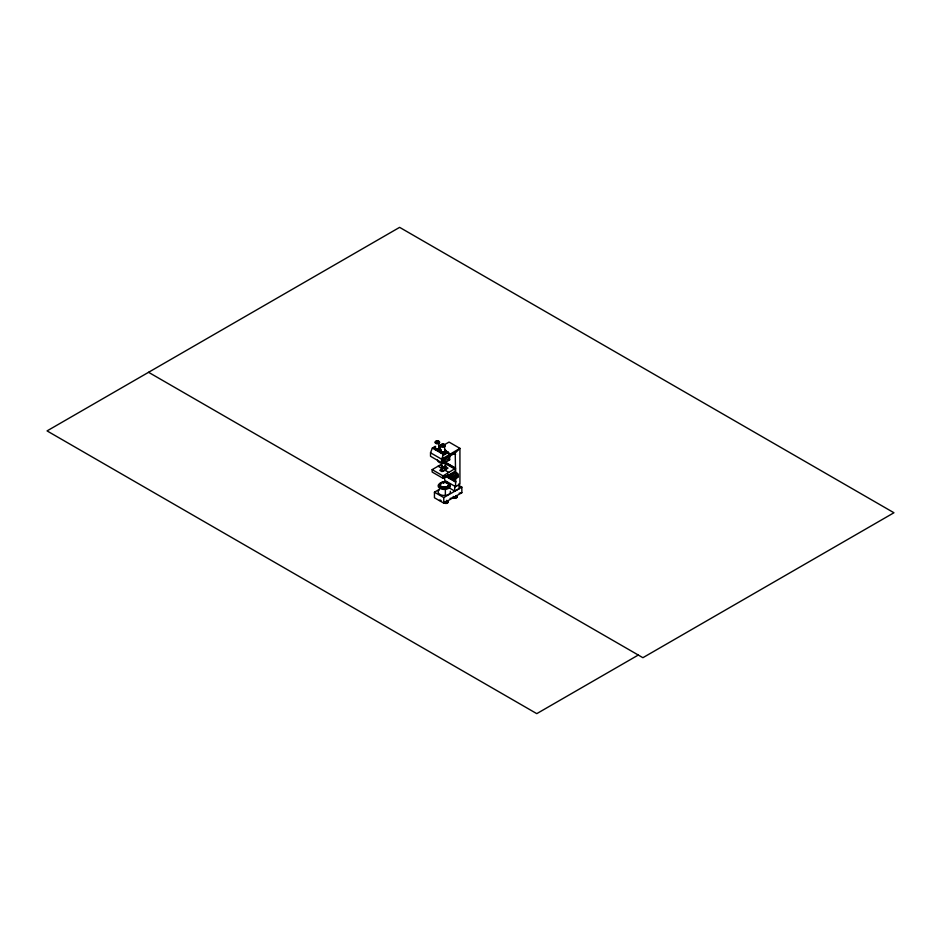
<?xml version="1.0" encoding="UTF-8"?>
<svg xmlns="http://www.w3.org/2000/svg" width="941" height="941" viewBox="0 0 941 941"><rect width="100%" height="100%" fill="white"/><g stroke="black" fill="none" stroke-linecap="round" stroke-linejoin="round"><path stroke-width="1.41" d="M436.636 442.799L436.201 443.517M439.012 443.329L438.965 448.375L440.823 450.457A2.882 1.647 0.6 0 0 442.117 453.221A2.882 1.647 0.6 0 0 445.646 451.233M440.823 450.457L440.835 449.457A2.882 1.647 0.6 0 0 440.835 451.774A2.882 1.647 0.6 0 0 444.905 451.798L445.634 453.244M444.575 446.528L444.905 451.798A2.882 1.647 0.6 0 0 444.905 449.48M440.188 448.41A2.882 1.647 0.6 0 1 439.388 449.575L438.8 449.845A2.882 1.647 0.6 0 1 435.071 449.445A2.882 1.647 0.6 0 1 435.224 447.281L434.53 446.822L432.342 448.057L430.531 452.786L430.507 456.279L441.4 462.56L441.635 459.196L443.458 454.468L447.822 452.009A4.587 2.635 -60.4 0 1 449.163 454.844L455.221 452.997L459.926 448.351L449.045 442.07L444.152 444.893M457.126 477.428C459.867 474.158 454.385 476.534 457.549 477.522C460.349 474.652 455.126 476.369 457.585 477.51M453.785 473.829L452.786 473.523L453.127 474.782M456.844 475.593L455.844 475.287L456.009 476.628M447.728 474.405L451.362 476.511L452.586 474.77M453.668 473.229L454.891 471.488L454.891 473.476M441.988 446.093L441.752 446.728M444.999 470.218L445.54 469.041A2.094 1.212 0 0 0 444.07 468.195L443.529 468.147A2.094 1.212 0 0 0 441.435 469.359L441.505 469.677A2.094 1.212 0 0 0 442.988 470.524L444.999 470.218L448.963 472.5M430.531 452.786L441.635 459.196L459.926 448.351L459.926 484.168L455.585 486.673L444.693 480.392L444.693 476.887M433.225 448.316L435.718 446.869M443.082 455.444L448.081 452.562M441.4 462.56L442.74 461.784L442.74 460.196L455.221 452.997L455.585 473.005M454.891 471.488L443.046 478.334L432.154 472.041L432.154 469.63L441.635 464.16M437.459 459.926A6.069 3.505 0 0 0 443.54 463.431L449.61 459.926L449.61 454.844A6.069 3.505 0 0 1 445.105 458.232M443.564 468.159L439.765 470.347L441.952 471.617L447.998 468.124L445.811 466.854L444.14 468.042A2.364 1.364 0 0 1 445.811 469.006L445.881 469.347A2.364 1.364 0 0 1 443.529 470.723L442.917 470.676A2.364 1.364 0 0 1 441.235 469.712L441.164 469.359A2.364 1.364 0 0 1 442.917 468.042M445.211 463.09L455.409 468.383L455.409 473.135M432.154 469.63L443.046 475.923L454.891 468.677M447.634 475.687L455.409 479.569L448.151 475.381M458.349 485.133L461.843 487.144L461.843 492.708L443.764 503.141L434.448 497.765L434.448 492.202L439.388 489.344M445.905 476.417L455.585 482.004L455.926 476.264M459.232 488.65L454.715 491.061L454.715 486.179M434.448 492.202L443.764 497.577L461.843 487.144M638.292 655.042L536.77 713.643L47.05 430.907L399.619 227.357L893.95 512.751L642.891 657.7L148.56 372.295M437.906 451.268L440.082 450.033M444.705 462.137L445.152 461.925A2.235 1.294 0 0 0 445.505 461.655M457.008 477.487L457.244 477.381A1.27 0.729 -60 0 0 457.973 475.381A1.27 0.729 -60 0 0 456.42 476.322A1.27 0.729 -60 0 0 457.244 477.381M444.611 466.83A1.529 0.882 0 0 1 444.611 468.077L444.305 468.218A1.529 0.882 0 0 1 442.329 467.995A1.529 0.882 0 0 1 442.458 466.83L442.776 466.689M445.387 466.136A1.917 1.106 0 0 1 444.893 466.63L444.493 467.512A1.917 1.106 0 0 1 442.176 467.336A1.917 1.106 0 0 1 441.87 465.995M459.126 493.213L461.843 492.708M450.08 498.424L452.809 497.93M456.303 497.377A1.47 0.847 0 0 1 454.679 497.813L453.586 497.236M440.847 500.318L440.623 500.271A1.47 0.847 0 0 1 440.306 500.142M446.399 500.788L447.387 501.377A2.164 1.247 0 0 1 447.034 503.282A2.164 1.247 0 0 1 443.87 502.529M445.222 502.941L445.575 503.023A1.47 0.847 0 0 0 446.999 502.8M444.917 502.2L445.575 502.423A1.47 0.847 0 0 0 447.387 501.377M453.044 452.939L455.585 454.409M445.599 450.727L447.822 452.009L449.163 454.844M432.342 448.057L443.458 454.468M445.905 462.549L455.585 468.136M445.728 462.796L455.409 468.383M445.211 463.501L454.891 469.089M438.083 466.218L442.047 468.5M445.046 475.523L455.926 481.804M450.139 488.426L454.891 491.167M445.328 462.078L445.105 466.748M445.105 466.771L444.493 466.807A1.917 1.106 0 0 1 442.176 466.63A1.917 1.106 0 0 1 441.87 465.301M444.881 467.336L444.305 467.312A1.529 0.882 0 0 1 442.611 467.254A1.529 0.882 0 0 1 442.07 466.324M442.74 460.196L441.635 459.196L442.74 461.784M443.493 482.086L442.282 482.145A4.67 2.694 0 0 0 441.282 486.662A4.67 2.694 0 0 0 448.786 485.274A4.67 2.694 0 0 0 443.446 481.933L443.446 483.239M445.093 487.238L445.093 488.544M459.067 483.662L459.067 488.555M455.585 482.004L455.585 486.673M454.891 477.169L454.891 479.875M454.55 497.189L454.55 497.789M451.362 473.535L451.362 476.511M445.364 489.379L445.364 495.413M444.611 468.089L444.611 467.183A1.529 0.882 0 0 0 445.011 466.324M443.764 497.577L443.764 503.141M443.54 458.349L443.54 463.431M443.046 475.923L443.046 478.334M442.47 465.924L442.47 466.83M450.327 491.284A6.152 3.552 0 0 1 447.587 494.907A6.152 3.552 0 0 1 440.764 494.825L439.576 494.201A6.152 3.552 0 0 1 439.224 489.885M446.352 482.557A6.152 3.552 0 0 1 449.316 487.92A6.152 3.552 0 0 1 439.576 488.179A6.152 3.552 0 0 1 441.658 482.674M448.504 484.744A4.67 2.694 0 0 1 444.493 488.591A4.67 2.694 0 0 1 439.882 484.98A4.423 2.552 0 0 1 443.129 482.121L444.27 482.027A4.423 2.552 0 0 1 448.657 484.25A4.423 2.552 0 0 1 445.422 487.05L444.27 487.144A4.423 2.552 0 0 1 439.882 484.921M440.435 484.356A4.67 2.694 0 0 1 441.258 483.827M454.056 477.405A2.799 1.611 -60 0 1 452.727 475.487A2.799 1.611 -60 0 1 454.926 472.464A2.799 1.611 -60 0 1 456.632 473.852M457.514 476.687A2.799 1.611 -60 0 1 454.303 477.534A2.799 1.611 -60 0 1 456.456 473.347A2.799 1.611 -60 0 1 457.844 476.04M456.62 476.711A1.27 0.729 -60 0 1 455.468 476.499A1.27 0.729 -60 0 1 456.409 474.805A1.27 0.729 -60 0 1 457.232 475.605M449.61 456.856A6.069 3.505 0 0 1 443.54 460.361M445.999 461.419A2.552 1.482 0 0 1 444.799 462.313M449.41 459.02A6.069 3.505 0 0 1 449.61 459.926M445.446 465.16A2.235 1.294 0 0 1 445.152 466.724L444.705 466.948A2.235 1.294 0 0 1 441.8 466.642A2.235 1.294 0 0 1 441.917 464.936M445.387 466.265A1.917 1.106 0 0 1 444.893 467.336M438.682 446.999A2.882 1.647 0.6 0 1 439.765 447.587M438.965 446.493A2.341 1.329 0.6 0 1 439.106 448.292A2.341 1.329 0.6 0 1 435.977 448.504A2.341 1.329 0.6 0 1 435.295 446.74M444.528 449.692A2.341 1.329 0.6 0 1 444.658 451.492A2.341 1.329 0.6 0 1 441.529 451.715A2.341 1.329 0.6 0 1 440.847 449.951M438.694 445.987A2.882 1.647 0.6 0 1 439.4 448.563L438.812 448.833A2.882 1.647 0.6 0 1 435.071 448.434A2.882 1.647 0.6 0 1 435.236 446.269M455.985 495.754A1.47 0.847 0 0 1 456.303 496.766A1.47 0.847 0 0 1 454.679 497.213L454.315 497.142A1.47 0.847 0 0 1 453.515 496.425M456.856 496.342A2.164 1.247 0 0 1 455.856 498.13A2.164 1.247 0 0 1 452.915 497.33M456.503 495.484A2.164 1.247 0 0 1 456.338 497.366A2.164 1.247 0 0 1 453.139 497.024M440.835 500.73A2.164 1.247 0 0 1 439.471 500.189M446.516 500.389A2.164 1.247 0 0 1 447.481 502.482A2.164 1.247 0 0 1 443.87 501.918M444.27 482.474L443.129 482.557A4.423 2.552 0 0 0 439.882 485.356A4.423 2.552 0 0 0 444.27 487.579L445.422 487.497A4.423 2.552 0 0 0 448.657 484.697A4.423 2.552 0 0 0 444.27 482.474M435.718 443.305A2.341 1.329 0.6 0 0 439.623 442.729A2.341 1.329 0.6 0 0 436.765 441.082A2.341 1.329 0.6 0 0 435.718 443.305M436.048 443.117A1.87 1.07 0.6 0 0 439.176 442.658A1.87 1.07 0.6 0 0 436.883 441.341A1.87 1.07 0.6 0 0 436.048 443.117M441.27 446.516A2.341 1.329 0.6 0 0 445.175 445.94A2.341 1.329 0.6 0 0 442.317 444.293A2.341 1.329 0.6 0 0 441.27 446.516M441.6 446.328A1.87 1.07 0.6 0 0 444.728 445.869A1.87 1.07 0.6 0 0 442.435 444.552A1.87 1.07 0.6 0 0 441.6 446.328M436.33 442.658A1.47 0.847 0.6 0 0 438.788 442.294A1.47 0.847 0.6 0 0 436.989 441.258A1.47 0.847 0.6 0 0 436.33 442.658M436.048 442.717A1.87 1.07 0.6 0 0 439.176 442.258A1.87 1.07 0.6 0 0 436.883 440.929A1.87 1.07 0.6 0 0 436.048 442.717M441.882 445.763A1.47 0.847 0.6 0 0 444.352 445.399A1.47 0.847 0.6 0 0 442.541 444.364A1.47 0.847 0.6 0 0 441.882 445.763A1.47 0.847 0.6 0 0 444.352 445.505A1.47 0.847 0.6 0 0 442.541 444.458A1.47 0.847 0.6 0 0 441.882 445.869M441.6 445.916A1.87 1.07 0.6 0 0 444.728 445.469A1.87 1.07 0.6 0 0 442.446 444.14A1.87 1.07 0.6 0 0 441.6 445.916"/></g></svg>
